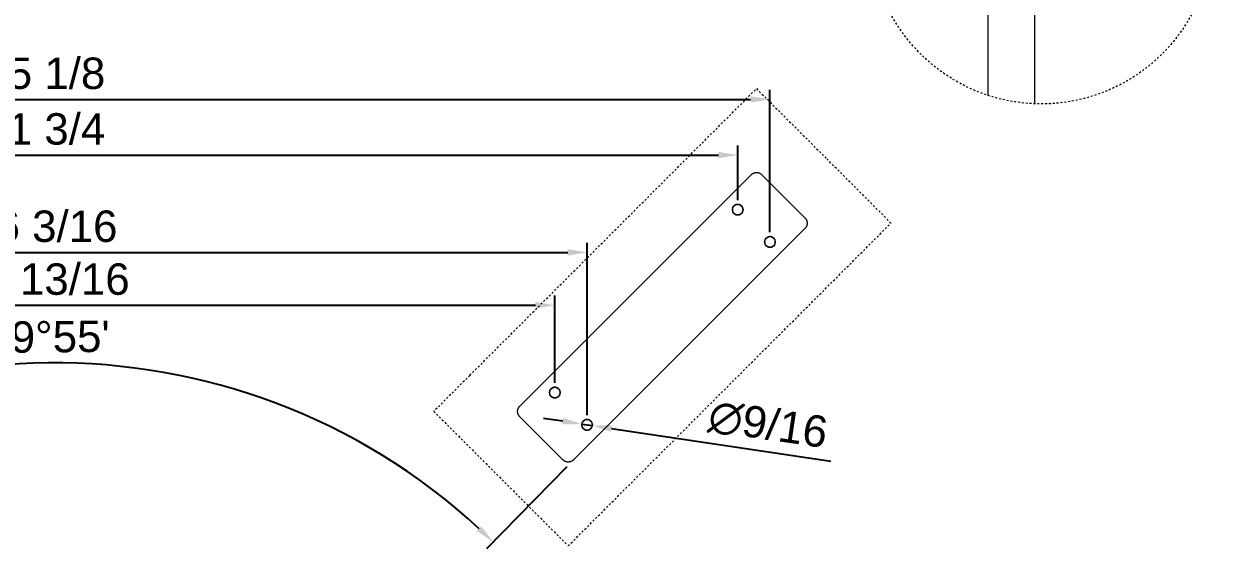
# Model space of a CAD drawing. Header units: inches. Extents: x -11 to 189, y -7 to 133.
# Drawn here: x 39.3 to 100.8, y -6 to 21.6 of the extents above; entities that cross this region are included whole.
import ezdxf

# ---------------------------------------------------------------- set-up
doc = ezdxf.new("R2010")
doc.units = ezdxf.units.IN
doc.linetypes.add('HIDDEN', pattern=[1.905, 1.27, -0.635])
for name, color, linetype, lineweight in [('ZANO_R', 7, 'Continuous', 0), ('ZANO_R_przerywana', 250, 'HIDDEN', 0), ('ZANO_W', 1, 'Continuous', 0)]:
    doc.layers.add(name, color=color, linetype=linetype, lineweight=lineweight)
doc.styles.get("Standard").update_dxf_attribs({"font": 'arial.ttf'})
doc.dimstyles.new('amerykanie', dxfattribs={"dimtxt": 50, "dimasz": 50, "dimexe": 0.5, "dimexo": 0.5, "dimgap": 1, "dimtad": 1, "dimdec": 0, "dimzin": 0, "dimlunit": 5, "dimtxsty": 'Standard', "dimcen": 0.09, "dimclrd": 1, "dimclre": 1, "dimclrt": 1, "dimazin": 0, "dimtfac": 1, "dimtdec": 0, "dimtmove": 0, "dimatfit": 3, "dimfxl": 1, "dimtzin": 0, "dimarcsym": 1})

# ---------------------------------------------------------------- blocks, each defined once
blk = doc.blocks.new('*D390')
at = {"layer": 'ZANO_W', "color": 1, "lineweight": -2}
for p, q in [((13.924, 3.027), (13.924, 7.547)), ((66.762, 3.027), (66.762, 7.547)), ((14.924, 7.047), (65.762, 7.047))]:
    blk.add_line(p, q, dxfattribs=at)
at = {"layer": 'ZANO_W', "color": 1}
for points in [[(14.924, 7.214), (14.924, 6.88), (13.924, 7.047)], [(65.762, 6.88), (65.762, 7.214), (66.762, 7.047)]]:
    blk.add_solid(points, dxfattribs=at)
at = {"layer": 'ZANO_W', "color": 1, "insert": (40.343, 8.388), "char_height": 1.625, "attachment_point": 5}
blk.add_mtext('52 13/16', dxfattribs=at)
blk = doc.blocks.new('*D391')
at = {"layer": 'ZANO_W', "color": 1, "lineweight": -2}
for p, q in [((12.254, 1.357), (12.254, 10.283)), ((68.432, 1.357), (68.432, 10.283)), ((13.254, 9.783), (67.432, 9.783))]:
    blk.add_line(p, q, dxfattribs=at)
at = {"layer": 'ZANO_W', "color": 1}
for points in [[(13.254, 9.95), (13.254, 9.616), (12.254, 9.783)], [(67.432, 9.616), (67.432, 9.95), (68.432, 9.783)]]:
    blk.add_solid(points, dxfattribs=at)
at = {"layer": 'ZANO_W', "color": 1, "insert": (40.343, 11.124), "char_height": 1.625, "attachment_point": 5}
blk.add_mtext('56 3/16', dxfattribs=at)
blk = doc.blocks.new('*D392')
at = {"layer": 'ZANO_W', "color": 1, "lineweight": -2}
for p, q in [((4.459, 12.492), (4.459, 15.32)), ((5.459, 14.82), (75.227, 14.82)), ((76.227, 12.492), (76.227, 15.32))]:
    blk.add_line(p, q, dxfattribs=at)
at = {"layer": 'ZANO_W', "color": 1}
for points in [[(5.459, 14.986), (5.459, 14.653), (4.459, 14.82)], [(75.227, 14.653), (75.227, 14.986), (76.227, 14.82)]]:
    blk.add_solid(points, dxfattribs=at)
at = {"layer": 'ZANO_W', "color": 1, "insert": (40.343, 16.16), "char_height": 1.625, "attachment_point": 5}
blk.add_mtext('71 3/4', dxfattribs=at)
blk = doc.blocks.new('*D393')
at = {"layer": 'ZANO_W', "color": 1, "lineweight": -2}
for p, q in [((2.788, 10.822), (2.788, 18.2)), ((77.898, 10.822), (77.898, 18.2)), ((3.788, 17.7), (76.898, 17.7))]:
    blk.add_line(p, q, dxfattribs=at)
at = {"layer": 'ZANO_W', "color": 1}
for points in [[(3.788, 17.866), (3.788, 17.533), (2.788, 17.7)], [(76.898, 17.533), (76.898, 17.866), (77.898, 17.7)]]:
    blk.add_solid(points, dxfattribs=at)
at = {"layer": 'ZANO_W', "color": 1, "insert": (40.343, 19.04), "char_height": 1.625, "attachment_point": 5}
blk.add_mtext('75 1/8', dxfattribs=at)
blk = doc.blocks.new('*D394')
at = {"layer": 'ZANO_W', "color": 1, "lineweight": -2}
for p, q in [((13.284, -1.293), (18.069, -5.994)), ((67.386, -1.31), (63.221, -5.562))]:
    blk.add_line(p, q, dxfattribs=at)
blk.add_arc((40.861, -28.387), 32.452, 47.3559, 133.74024, dxfattribs=at)
at = {"layer": 'ZANO_W', "color": 1}
for points in [[(18.307, -4.823), (18.541, -5.06), (17.712, -5.644)], [(62.731, -4.637), (62.961, -4.395), (63.571, -5.205)]]:
    blk.add_solid(points, dxfattribs=at)
at = {"layer": 'ZANO_W', "color": 1, "insert": (40.538, 5.403), "char_height": 1.625, "attachment_point": 5, "rotation": 0.54807}
blk.add_mtext("89%%d55'", dxfattribs=at)
blk = doc.blocks.new('*D395')
at = {"layer": 'ZANO_W', "color": 1, "lineweight": -2}
for p, q in [((67.171, 1.044), (66.181, 1.191)), ((68.16, 0.897), (68.705, 0.816)), ((69.694, 0.669), (81.051, -1.02))]:
    blk.add_line(p, q, dxfattribs=at)
at = {"layer": 'ZANO_W', "color": 1}
for points in [[(67.146, 0.879), (67.195, 1.209), (68.16, 0.897)], [(69.719, 0.834), (69.669, 0.504), (68.705, 0.816)]]:
    blk.add_solid(points, dxfattribs=at)
at = {"layer": 'ZANO_W', "color": 1, "insert": (77.797, 0.854), "char_height": 1.625, "attachment_point": 5, "rotation": 351.54247}
blk.add_mtext('∅9/16', dxfattribs=at)
blk = doc.blocks.new('*D402')
at = {"layer": 'ZANO_W', "color": 1, "lineweight": -2}
blk.add_line((49.744, 39.591), (45.952, 25.901), dxfattribs=at)
at = {"layer": 'ZANO_W', "color": 1}
blk.add_solid([(49.904, 39.546), (49.583, 39.635), (50.011, 40.554)], dxfattribs=at)
at = {"layer": 'ZANO_W', "color": 1, "insert": (45.816, 30.433), "char_height": 1.625, "attachment_point": 5, "rotation": 74.51725}
blk.add_mtext('R36 1/4', dxfattribs=at)
blk = doc.blocks.new('*D403')
at = {"layer": 'ZANO_W', "color": 1, "lineweight": -2}
blk.add_line((62.393, 53.774), (48.039, 22.446), dxfattribs=at)
at = {"layer": 'ZANO_W', "color": 1}
blk.add_solid([(62.545, 53.704), (62.242, 53.843), (62.81, 54.683)], dxfattribs=at)
at = {"layer": 'ZANO_W', "color": 1, "insert": (49.152, 28.093), "char_height": 1.625, "attachment_point": 5, "rotation": 65.38291}
blk.add_mtext('R53 15/16', dxfattribs=at)
blk = doc.blocks.new('*D404')
at = {"layer": 'ZANO_W', "color": 1, "lineweight": -2}
blk.add_line((71.748, 56.792), (53.374, 26.87), dxfattribs=at)
at = {"layer": 'ZANO_W', "color": 1}
blk.add_solid([(71.89, 56.705), (71.606, 56.88), (72.271, 57.645)], dxfattribs=at)
at = {"layer": 'ZANO_W', "color": 1, "insert": (53.436, 29.513), "char_height": 1.625, "attachment_point": 5, "rotation": 58.44807}
blk.add_mtext('R61', dxfattribs=at)

msp = doc.modelspace()

# ---------------------------------------------------------------- linework, layer by layer
at = {"layer": 'ZANO_R'}
for p, q in [((89.17778, 24.95286), (89.17778, 17.9065)), ((91.59308, 24.95286), (91.59308, 17.47083)), ((76.92314, 13.80171), (64.95244, 1.83101)), ((76.92314, 13.80171), (76.93289, 13.81113)), ((76.93289, 13.81113), (76.94296, 13.82021)), ((76.94296, 13.82021), (76.95334, 13.82894)), ((76.95334, 13.82894), (76.96401, 13.8373)), ((76.96401, 13.8373), (76.97496, 13.84529)), ((76.97496, 13.84529), (76.98618, 13.8529)), ((76.98618, 13.8529), (76.99765, 13.86012)), ((76.99765, 13.86012), (77.00937, 13.86694)), ((77.00937, 13.86694), (77.02132, 13.87335)), ((77.02132, 13.87335), (77.03348, 13.87935)), ((77.03348, 13.87935), (77.04583, 13.88493)), ((77.04583, 13.88493), (77.05838, 13.89007)), ((77.05838, 13.89007), (77.07109, 13.89479)), ((77.07109, 13.89479), (77.08396, 13.89906)), ((77.08396, 13.89906), (77.09696, 13.90288)), ((77.09696, 13.90288), (77.1101, 13.90626)), ((77.1101, 13.90626), (77.12334, 13.90918)), ((77.12334, 13.90918), (77.13667, 13.91164)), ((77.13667, 13.91164), (77.15008, 13.91364)), ((77.15008, 13.91364), (77.16355, 13.91519)), ((77.16355, 13.91519), (77.17706, 13.91626)), ((77.17706, 13.91626), (77.19061, 13.91687)), ((77.19061, 13.91687), (77.20416, 13.91701)), ((77.20416, 13.91701), (77.21772, 13.91669)), ((77.21772, 13.91669), (77.23125, 13.9159)), ((77.23125, 13.9159), (77.24475, 13.91464)), ((77.24475, 13.91464), (77.2582, 13.91292)), ((77.2582, 13.91292), (77.27158, 13.91074)), ((77.27158, 13.91074), (77.28488, 13.9081)), ((77.28488, 13.9081), (77.29808, 13.905)), ((77.29808, 13.905), (77.31116, 13.90145)), ((77.31116, 13.90145), (77.32412, 13.89745)), ((77.32412, 13.89745), (77.33693, 13.89301)), ((77.33693, 13.89301), (77.34957, 13.88813)), ((77.34957, 13.88813), (77.36205, 13.88281)), ((77.36205, 13.88281), (77.37433, 13.87707)), ((77.37433, 13.87707), (77.38641, 13.87091)), ((77.38641, 13.87091), (77.39827, 13.86434)), ((77.39827, 13.86434), (77.40989, 13.85736)), ((77.40989, 13.85736), (78.48212, 12.79951)), ((78.48212, 12.79951), (78.70483, 12.5768)), ((79.70703, 11.5746), (78.70483, 12.5768)), ((75.95172, 12.0009), (75.95158, 11.99134)), ((75.95158, 11.99134), (75.95178, 11.98177)), ((75.95219, 12.01046), (75.95172, 12.0009)), ((75.95178, 11.98177), (75.9523, 11.97222)), ((75.95299, 12.01999), (75.95219, 12.01046)), ((75.9523, 11.97222), (75.95316, 11.96269)), ((75.95412, 12.02949), (75.95299, 12.01999)), ((75.95316, 11.96269), (75.95435, 11.9532)), ((75.95557, 12.03894), (75.95412, 12.02949)), ((75.95435, 11.9532), (75.95587, 11.94376)), ((75.95736, 12.04834), (75.95557, 12.03894)), ((75.95587, 11.94376), (75.95771, 11.93437)), ((75.95947, 12.05767), (75.95736, 12.04834)), ((75.95771, 11.93437), (75.95988, 11.92505)), ((75.96191, 12.06692), (75.95947, 12.05767)), ((75.95988, 11.92505), (75.96237, 11.91582)), ((75.96466, 12.07608), (75.96191, 12.06692)), ((75.96237, 11.91582), (75.96518, 11.90667)), ((75.96773, 12.08514), (75.96466, 12.07608)), ((75.96518, 11.90667), (75.96831, 11.89763)), ((75.97111, 12.09409), (75.96773, 12.08514)), ((75.96831, 11.89763), (75.97175, 11.8887)), ((75.9748, 12.10292), (75.97111, 12.09409)), ((75.97175, 11.8887), (75.97549, 11.8799)), ((75.9788, 12.11161), (75.9748, 12.10292)), ((75.97549, 11.8799), (75.97954, 11.87123)), ((75.98309, 12.12016), (75.9788, 12.11161)), ((75.97954, 11.87123), (75.98389, 11.86271)), ((75.98768, 12.12855), (75.98309, 12.12016)), ((75.98389, 11.86271), (75.98853, 11.85435)), ((75.99256, 12.13678), (75.98768, 12.12855)), ((75.98853, 11.85435), (75.99345, 11.84615)), ((75.99772, 12.14484), (75.99256, 12.13678)), ((75.99345, 11.84615), (75.99866, 11.83812)), ((76.00316, 12.15271), (75.99772, 12.14484)), ((75.99866, 11.83812), (76.00415, 11.83028)), ((76.00886, 12.16039), (76.00316, 12.15271)), ((76.00415, 11.83028), (76.0099, 11.82264)), ((76.01483, 12.16786), (76.00886, 12.16039)), ((76.0099, 11.82264), (76.01592, 11.8152)), ((76.02106, 12.17513), (76.01483, 12.16786)), ((76.01592, 11.8152), (76.02219, 11.80798)), ((76.02753, 12.18217), (76.02106, 12.17513)), ((76.02219, 11.80798), (76.0287, 11.80097)), ((76.03424, 12.18898), (76.02753, 12.18217)), ((76.0287, 11.80097), (76.03546, 11.7942)), ((76.04119, 12.19556), (76.03424, 12.18898)), ((76.03546, 11.7942), (76.04245, 11.78767)), ((76.04836, 12.20189), (76.04119, 12.19556)), ((76.04245, 11.78767), (76.04966, 11.78138)), ((76.05575, 12.20797), (76.04836, 12.20189)), ((76.04966, 11.78138), (76.05708, 11.77535)), ((76.06334, 12.21379), (76.05575, 12.20797)), ((76.05708, 11.77535), (76.06471, 11.76957)), ((76.07113, 12.21934), (76.06334, 12.21379)), ((76.06471, 11.76957), (76.07253, 11.76407)), ((76.07911, 12.22462), (76.07113, 12.21934)), ((76.07253, 11.76407), (76.08054, 11.75884)), ((76.08727, 12.22962), (76.07911, 12.22462)), ((76.08054, 11.75884), (76.08873, 11.75389)), ((76.09559, 12.23433), (76.08727, 12.22962)), ((76.08873, 11.75389), (76.09708, 11.74923)), ((76.10407, 12.23876), (76.09559, 12.23433)), ((76.09708, 11.74923), (76.10559, 11.74486)), ((76.11271, 12.24288), (76.10407, 12.23876)), ((76.10559, 11.74486), (76.11425, 11.74079)), ((76.12148, 12.2467), (76.11271, 12.24288)), ((76.11425, 11.74079), (76.12304, 11.73702)), ((76.13037, 12.25022), (76.12148, 12.2467)), ((76.12304, 11.73702), (76.13196, 11.73356)), ((76.13939, 12.25342), (76.13037, 12.25022)), ((76.13196, 11.73356), (76.14099, 11.73041)), ((76.14851, 12.25631), (76.13939, 12.25342)), ((76.14099, 11.73041), (76.15013, 11.72758)), ((76.15772, 12.25888), (76.14851, 12.25631)), ((76.15013, 11.72758), (76.15936, 11.72507)), ((76.16702, 12.26113), (76.15772, 12.25888)), ((76.15936, 11.72507), (76.16867, 11.72287)), ((76.17639, 12.26306), (76.16702, 12.26113)), ((76.16867, 11.72287), (76.17806, 11.72101)), ((76.18582, 12.26466), (76.17639, 12.26306)), ((76.17806, 11.72101), (76.1875, 11.71946)), ((76.1953, 12.26593), (76.18582, 12.26466)), ((76.1875, 11.71946), (76.19699, 11.71825)), ((76.20482, 12.26687), (76.1953, 12.26593)), ((76.19699, 11.71825), (76.20651, 11.71737)), ((76.21437, 12.26748), (76.20482, 12.26687)), ((76.20651, 11.71737), (76.21606, 11.71682)), ((76.22393, 12.26776), (76.21437, 12.26748)), ((76.21606, 11.71682), (76.22563, 11.7166)), ((76.2335, 12.2677), (76.22393, 12.26776)), ((76.22563, 11.7166), (76.23519, 11.71671)), ((76.24306, 12.26732), (76.2335, 12.2677)), ((76.23519, 11.71671), (76.24475, 11.71715)), ((76.25259, 12.2666), (76.24306, 12.26732)), ((76.24475, 11.71715), (76.25428, 11.71793)), ((76.2621, 12.26555), (76.25259, 12.2666)), ((76.25428, 11.71793), (76.26378, 11.71904)), ((76.27157, 12.26417), (76.2621, 12.26555)), ((76.26378, 11.71904), (76.27324, 11.72047)), ((76.28098, 12.26247), (76.27157, 12.26417)), ((76.27324, 11.72047), (76.28264, 11.72223)), ((76.29033, 12.26044), (76.28098, 12.26247)), ((76.28264, 11.72223), (76.29198, 11.72432)), ((76.2996, 12.25809), (76.29033, 12.26044)), ((76.29198, 11.72432), (76.30124, 11.72673)), ((76.30879, 12.25541), (76.2996, 12.25809)), ((76.30124, 11.72673), (76.31041, 11.72946)), ((76.31788, 12.25242), (76.30879, 12.25541)), ((76.31041, 11.72946), (76.31947, 11.73251)), ((76.32685, 12.24912), (76.31788, 12.25242)), ((76.31947, 11.73251), (76.32843, 11.73587)), ((76.33571, 12.2455), (76.32685, 12.24912)), ((76.32843, 11.73587), (76.33727, 11.73954)), ((76.34444, 12.24158), (76.33571, 12.2455)), ((76.33727, 11.73954), (76.34597, 11.74351)), ((76.35302, 12.23736), (76.34444, 12.24158)), ((76.34597, 11.74351), (76.35453, 11.74779)), ((76.36145, 12.23285), (76.35302, 12.23736)), ((76.35453, 11.74779), (76.36293, 11.75235)), ((76.36973, 12.22804), (76.36145, 12.23285)), ((76.36293, 11.75235), (76.37117, 11.75721)), ((76.37783, 12.22295), (76.36973, 12.22804)), ((76.37117, 11.75721), (76.37924, 11.76235)), ((76.38574, 12.21758), (76.37783, 12.22295)), ((76.37924, 11.76235), (76.38713, 11.76777)), ((76.39347, 12.21194), (76.38574, 12.21758)), ((76.38713, 11.76777), (76.39482, 11.77345)), ((76.401, 12.20604), (76.39347, 12.21194)), ((76.39482, 11.77345), (76.40231, 11.7794)), ((76.40832, 12.19988), (76.401, 12.20604)), ((76.40231, 11.7794), (76.40959, 11.78561)), ((76.41542, 12.19346), (76.40832, 12.19988)), ((76.40959, 11.78561), (76.41665, 11.79207)), ((76.42229, 12.18681), (76.41542, 12.19346)), ((76.41665, 11.79207), (76.42348, 11.79876)), ((76.42893, 12.17992), (76.42229, 12.18681)), ((76.42348, 11.79876), (76.43008, 11.80569)), ((76.43532, 12.17281), (76.42893, 12.17992)), ((76.43008, 11.80569), (76.43643, 11.81285)), ((76.44146, 12.16547), (76.43532, 12.17281)), ((76.43643, 11.81285), (76.44252, 11.82022)), ((76.44735, 12.15793), (76.44146, 12.16547)), ((76.44252, 11.82022), (76.44836, 11.8278)), ((76.45297, 12.15019), (76.44735, 12.15793)), ((76.44836, 11.8278), (76.45394, 11.83557)), ((76.45832, 12.14226), (76.45297, 12.15019)), ((76.45394, 11.83557), (76.45923, 11.84354)), ((76.46338, 12.13414), (76.45832, 12.14226)), ((76.45923, 11.84354), (76.46425, 11.85168)), ((76.46817, 12.12586), (76.46338, 12.13414)), ((76.46425, 11.85168), (76.46899, 11.85999)), ((76.47266, 12.11742), (76.46817, 12.12586)), ((76.46899, 11.85999), (76.47343, 11.86847)), ((76.47686, 12.10882), (76.47266, 12.11742)), ((76.47343, 11.86847), (76.47757, 11.87709)), ((76.48076, 12.10008), (76.47686, 12.10882)), ((76.47757, 11.87709), (76.48142, 11.88585)), ((76.48435, 12.09122), (76.48076, 12.10008)), ((76.48142, 11.88585), (76.48496, 11.89473)), ((76.48763, 12.08223), (76.48435, 12.09122)), ((76.48496, 11.89473), (76.48818, 11.90374)), ((76.4906, 12.07314), (76.48763, 12.08223)), ((76.48818, 11.90374), (76.4911, 11.91285)), ((76.49325, 12.06395), (76.4906, 12.07314)), ((76.4911, 11.91285), (76.49369, 11.92206)), ((76.49558, 12.05467), (76.49325, 12.06395)), ((76.49369, 11.92206), (76.49596, 11.93135)), ((76.49759, 12.04531), (76.49558, 12.05467)), ((76.49596, 11.93135), (76.49791, 11.94072)), ((76.49927, 12.0359), (76.49759, 12.04531)), ((76.49791, 11.94072), (76.49954, 11.95015)), ((76.50062, 12.02643), (76.49927, 12.0359)), ((76.49954, 11.95015), (76.50083, 11.95962)), ((76.50165, 12.01692), (76.50062, 12.02643)), ((76.50083, 11.95962), (76.5018, 11.96914)), ((76.50234, 12.00737), (76.50165, 12.01692)), ((76.5018, 11.96914), (76.50243, 11.97869)), ((76.5027, 11.99781), (76.50234, 12.00737)), ((76.50243, 11.97869), (76.50273, 11.98825)), ((76.50273, 11.98825), (76.5027, 11.99781)), ((79.70703, 11.5746), (79.71637, 11.56493)), ((79.71637, 11.56493), (79.72537, 11.55495)), ((79.72537, 11.55495), (79.73404, 11.54467)), ((79.73404, 11.54467), (79.74234, 11.5341)), ((79.74234, 11.5341), (79.75028, 11.52325)), ((79.75028, 11.52325), (79.75784, 11.51214)), ((79.75784, 11.08029), (79.75028, 11.06917)), ((79.75784, 11.51214), (79.76502, 11.50077)), ((79.76502, 11.09165), (79.75784, 11.08029)), ((79.76502, 11.50077), (79.77181, 11.48917)), ((79.77181, 11.10326), (79.76502, 11.09165)), ((79.77181, 11.48917), (79.7782, 11.47734)), ((79.7782, 11.11509), (79.77181, 11.10326)), ((79.7782, 11.47734), (79.78418, 11.4653)), ((79.78418, 11.12713), (79.7782, 11.11509)), ((79.78418, 11.4653), (79.78974, 11.45306)), ((79.78974, 11.13936), (79.78418, 11.12713)), ((79.78974, 11.45306), (79.79489, 11.44064)), ((79.79489, 11.15178), (79.78974, 11.13936)), ((79.79489, 11.44064), (79.79961, 11.42806)), ((79.79961, 11.16437), (79.79489, 11.15178)), ((79.79961, 11.42806), (79.80389, 11.41531)), ((79.80389, 11.17711), (79.79961, 11.16437)), ((79.80389, 11.41531), (79.80774, 11.40243)), ((79.80774, 11.18999), (79.80389, 11.17711)), ((79.80774, 11.40243), (79.81114, 11.38943)), ((79.81114, 11.203), (79.80774, 11.18999)), ((79.81114, 11.38943), (79.8141, 11.37631)), ((79.8141, 11.21611), (79.81114, 11.203)), ((79.8141, 11.37631), (79.81661, 11.36311)), ((79.81661, 11.22932), (79.8141, 11.21611)), ((79.81661, 11.36311), (79.81867, 11.34982)), ((79.81867, 11.2426), (79.81661, 11.22932)), ((79.81867, 11.34982), (79.82027, 11.33647)), ((79.82027, 11.25595), (79.81867, 11.2426)), ((79.82027, 11.33647), (79.82142, 11.32308)), ((79.82142, 11.26935), (79.82027, 11.25595)), ((79.82142, 11.32308), (79.82211, 11.30965)), ((79.82211, 11.28277), (79.82142, 11.26935)), ((79.82211, 11.30965), (79.82234, 11.29621)), ((79.82234, 11.29621), (79.82211, 11.28277)), ((67.73632, -0.95288), (79.70703, 11.01782)), ((77.66036, 10.46227), (77.65563, 10.45395)), ((77.66538, 10.47041), (77.66036, 10.46227)), ((77.67068, 10.47838), (77.66538, 10.47041)), ((77.67624, 10.48616), (77.67068, 10.47838)), ((77.68208, 10.49374), (77.67624, 10.48616)), ((77.68818, 10.50111), (77.68208, 10.49374)), ((77.69452, 10.50827), (77.68818, 10.50111)), ((77.70112, 10.5152), (77.69452, 10.50827)), ((77.70794, 10.5219), (77.70112, 10.5152)), ((77.715, 10.52836), (77.70794, 10.5219)), ((77.72228, 10.53457), (77.715, 10.52836)), ((77.72977, 10.54052), (77.72228, 10.53457)), ((77.73746, 10.54621), (77.72977, 10.54052)), ((77.74534, 10.55163), (77.73746, 10.54621)), ((77.75341, 10.55677), (77.74534, 10.55163)), ((77.76165, 10.56163), (77.75341, 10.55677)), ((77.77005, 10.5662), (77.76165, 10.56163)), ((77.77861, 10.57048), (77.77005, 10.5662)), ((77.78731, 10.57446), (77.77861, 10.57048)), ((77.79614, 10.57813), (77.78731, 10.57446)), ((77.8051, 10.58149), (77.79614, 10.57813)), ((77.81416, 10.58454), (77.8051, 10.58149)), ((77.82333, 10.58728), (77.81416, 10.58454)), ((77.83259, 10.58969), (77.82333, 10.58728)), ((77.84192, 10.59178), (77.83259, 10.58969)), ((77.85132, 10.59355), (77.84192, 10.59178)), ((77.86078, 10.59499), (77.85132, 10.59355)), ((77.87028, 10.5961), (77.86078, 10.59499)), ((77.87982, 10.59688), (77.87028, 10.5961)), ((77.88937, 10.59732), (77.87982, 10.59688)), ((77.89894, 10.59744), (77.88937, 10.59732)), ((77.9085, 10.59722), (77.89894, 10.59744)), ((77.91805, 10.59668), (77.9085, 10.59722)), ((77.92758, 10.5958), (77.91805, 10.59668)), ((77.93707, 10.59459), (77.92758, 10.5958)), ((77.94651, 10.59305), (77.93707, 10.59459)), ((77.95589, 10.59119), (77.94651, 10.59305)), ((77.96521, 10.589), (77.95589, 10.59119)), ((77.97444, 10.58649), (77.96521, 10.589)), ((77.98358, 10.58366), (77.97444, 10.58649)), ((77.99261, 10.58051), (77.98358, 10.58366)), ((78.00153, 10.57706), (77.99261, 10.58051)), ((78.01032, 10.57329), (78.00153, 10.57706)), ((78.01898, 10.56922), (78.01032, 10.57329)), ((78.0275, 10.56486), (78.01898, 10.56922)), ((78.03585, 10.5602), (78.0275, 10.56486)), ((78.04404, 10.55525), (78.03585, 10.5602)), ((78.05205, 10.55003), (78.04404, 10.55525)), ((78.05988, 10.54453), (78.05205, 10.55003)), ((78.06751, 10.53876), (78.05988, 10.54453)), ((78.07493, 10.53273), (78.06751, 10.53876)), ((78.08215, 10.52644), (78.07493, 10.53273)), ((78.08914, 10.51991), (78.08215, 10.52644)), ((78.09589, 10.51314), (78.08914, 10.51991)), ((78.10241, 10.50614), (78.09589, 10.51314)), ((78.10869, 10.49892), (78.10241, 10.50614)), ((78.1147, 10.49148), (78.10869, 10.49892)), ((78.12046, 10.48384), (78.1147, 10.49148)), ((78.12595, 10.476), (78.12046, 10.48384)), ((78.13116, 10.46798), (78.12595, 10.476)), ((78.13609, 10.45978), (78.13116, 10.46798)), ((78.14073, 10.45142), (78.13609, 10.45978)), ((79.71637, 11.02749), (79.70703, 11.01782)), ((79.72537, 11.03747), (79.71637, 11.02749)), ((79.73404, 11.04775), (79.72537, 11.03747)), ((79.74234, 11.05832), (79.73404, 11.04775)), ((79.75028, 11.06917), (79.74234, 11.05832)), ((77.62224, 10.33525), (77.62194, 10.32568)), ((77.62194, 10.32568), (77.62197, 10.31612)), ((77.62197, 10.31612), (77.62233, 10.30656)), ((77.62287, 10.34479), (77.62224, 10.33525)), ((77.62233, 10.30656), (77.62303, 10.29702)), ((77.62383, 10.35431), (77.62287, 10.34479)), ((77.62303, 10.29702), (77.62406, 10.28751)), ((77.62512, 10.36379), (77.62383, 10.35431)), ((77.62406, 10.28751), (77.62542, 10.27804)), ((77.62674, 10.37322), (77.62512, 10.36379)), ((77.62542, 10.27804), (77.6271, 10.26862)), ((77.62868, 10.38258), (77.62674, 10.37322)), ((77.6271, 10.26862), (77.62911, 10.25927)), ((77.63095, 10.39188), (77.62868, 10.38258)), ((77.62911, 10.25927), (77.63144, 10.24999)), ((77.63354, 10.40108), (77.63095, 10.39188)), ((77.63144, 10.24999), (77.6341, 10.2408)), ((77.63645, 10.4102), (77.63354, 10.40108)), ((77.6341, 10.2408), (77.63707, 10.23171)), ((77.63968, 10.4192), (77.63645, 10.4102)), ((77.63707, 10.23171), (77.64036, 10.22272)), ((77.64321, 10.42809), (77.63968, 10.4192)), ((77.64036, 10.22272), (77.64395, 10.21386)), ((77.64705, 10.43686), (77.64321, 10.42809)), ((77.64395, 10.21386), (77.64785, 10.20512)), ((77.65119, 10.44548), (77.64705, 10.43686)), ((77.64785, 10.20512), (77.65205, 10.19653)), ((77.65563, 10.45395), (77.65119, 10.44548)), ((77.65205, 10.19653), (77.65655, 10.18809)), ((77.65655, 10.18809), (77.66134, 10.1798)), ((77.66134, 10.1798), (77.66641, 10.17169)), ((77.66641, 10.17169), (77.67176, 10.16376)), ((77.67176, 10.16376), (77.67739, 10.15602)), ((77.67739, 10.15602), (77.68327, 10.14848)), ((77.68327, 10.14848), (77.68942, 10.14115)), ((77.68942, 10.14115), (77.69582, 10.13404)), ((77.69582, 10.13404), (77.70246, 10.12715)), ((77.70246, 10.12715), (77.70933, 10.1205)), ((77.70933, 10.1205), (77.71643, 10.11409)), ((77.71643, 10.11409), (77.72375, 10.10793)), ((77.72375, 10.10793), (77.73128, 10.10203)), ((77.73128, 10.10203), (77.73901, 10.0964)), ((77.73901, 10.0964), (77.74693, 10.09103)), ((77.74693, 10.09103), (77.75503, 10.08594)), ((77.75503, 10.08594), (77.76331, 10.08114)), ((77.76331, 10.08114), (77.77174, 10.07663)), ((77.77174, 10.07663), (77.78033, 10.07241)), ((77.78033, 10.07241), (77.78906, 10.0685)), ((77.78906, 10.0685), (77.79792, 10.06488)), ((77.79792, 10.06488), (77.80689, 10.06158)), ((77.80689, 10.06158), (77.81598, 10.0586)), ((77.81598, 10.0586), (77.82517, 10.05592)), ((77.82517, 10.05592), (77.83444, 10.05357)), ((77.83444, 10.05357), (77.84379, 10.05155)), ((77.84379, 10.05155), (77.8532, 10.04985)), ((77.8532, 10.04985), (77.86267, 10.04847)), ((77.86267, 10.04847), (77.87218, 10.04743)), ((77.87218, 10.04743), (77.88172, 10.04672)), ((77.88172, 10.04672), (77.89128, 10.04633)), ((77.89128, 10.04633), (77.90084, 10.04628)), ((77.90084, 10.04628), (77.91041, 10.04657)), ((77.91041, 10.04657), (77.91995, 10.04718)), ((77.91995, 10.04718), (77.92947, 10.04812)), ((77.92947, 10.04812), (77.93895, 10.0494)), ((77.93895, 10.0494), (77.94839, 10.051)), ((77.94839, 10.051), (77.95775, 10.05293)), ((77.95775, 10.05293), (77.96705, 10.05518)), ((77.96705, 10.05518), (77.97627, 10.05776)), ((77.97627, 10.05776), (77.98538, 10.06065)), ((77.98538, 10.06065), (77.9944, 10.06386)), ((77.9944, 10.06386), (78.00329, 10.06738)), ((78.00329, 10.06738), (78.01206, 10.0712)), ((78.01206, 10.0712), (78.02069, 10.07533)), ((78.02069, 10.07533), (78.02917, 10.07975)), ((78.02917, 10.07975), (78.0375, 10.08447)), ((78.0375, 10.08447), (78.04565, 10.08947)), ((78.04565, 10.08947), (78.05363, 10.09475)), ((78.05363, 10.09475), (78.06141, 10.10031)), ((78.06141, 10.10031), (78.069, 10.10613)), ((78.069, 10.10613), (78.07639, 10.11221)), ((78.07639, 10.11221), (78.08356, 10.11855)), ((78.08356, 10.11855), (78.0905, 10.12513)), ((78.0905, 10.12513), (78.09721, 10.13194)), ((78.09721, 10.13194), (78.10368, 10.13899)), ((78.10368, 10.13899), (78.10991, 10.14626)), ((78.10991, 10.14626), (78.11587, 10.15373)), ((78.11587, 10.15373), (78.12157, 10.16141)), ((78.12157, 10.16141), (78.12701, 10.16929)), ((78.12701, 10.16929), (78.13216, 10.17734)), ((78.13216, 10.17734), (78.13704, 10.18558)), ((78.13704, 10.18558), (78.14162, 10.19397)), ((78.14508, 10.4429), (78.14073, 10.45142)), ((78.14162, 10.19397), (78.14592, 10.20252)), ((78.14914, 10.43423), (78.14508, 10.4429)), ((78.14592, 10.20252), (78.14991, 10.21122)), ((78.15289, 10.42543), (78.14914, 10.43423)), ((78.14991, 10.21122), (78.1536, 10.22004)), ((78.15633, 10.41651), (78.15289, 10.42543)), ((78.1536, 10.22004), (78.15697, 10.22899)), ((78.15946, 10.40747), (78.15633, 10.41651)), ((78.15697, 10.22899), (78.16004, 10.23805)), ((78.16227, 10.39832), (78.15946, 10.40747)), ((78.16004, 10.23805), (78.16279, 10.24722)), ((78.16476, 10.38909), (78.16227, 10.39832)), ((78.16279, 10.24722), (78.16522, 10.25647)), ((78.16694, 10.37977), (78.16476, 10.38909)), ((78.16522, 10.25647), (78.16733, 10.2658)), ((78.16878, 10.37039), (78.16694, 10.37977)), ((78.16733, 10.2658), (78.16911, 10.2752)), ((78.17031, 10.36094), (78.16878, 10.37039)), ((78.16911, 10.2752), (78.17057, 10.28465)), ((78.1715, 10.35145), (78.17031, 10.36094)), ((78.17057, 10.28465), (78.1717, 10.29415)), ((78.17236, 10.34192), (78.1715, 10.35145)), ((78.1717, 10.29415), (78.17249, 10.30369)), ((78.17289, 10.33237), (78.17236, 10.34192)), ((78.17249, 10.30369), (78.17296, 10.31324)), ((78.17309, 10.32281), (78.17289, 10.33237)), ((78.17296, 10.31324), (78.17309, 10.32281)), ((66.48643, 2.53271), (66.4864, 2.52314)), ((66.4864, 2.52314), (66.4867, 2.51358)), ((66.4868, 2.54227), (66.48643, 2.53271)), ((66.4867, 2.51358), (66.48733, 2.50403)), ((66.48749, 2.55181), (66.4868, 2.54227)), ((66.48733, 2.50403), (66.48829, 2.49452)), ((66.48852, 2.56132), (66.48749, 2.55181)), ((66.48829, 2.49452), (66.48958, 2.48504)), ((66.48988, 2.57079), (66.48852, 2.56132)), ((66.48958, 2.48504), (66.4912, 2.47561)), ((66.49156, 2.5802), (66.48988, 2.57079)), ((66.4912, 2.47561), (66.49315, 2.46624)), ((66.49357, 2.58956), (66.49156, 2.5802)), ((66.49315, 2.46624), (66.49542, 2.45695)), ((66.4959, 2.59883), (66.49357, 2.58956)), ((66.49856, 2.60803), (66.4959, 2.59883)), ((66.50153, 2.61712), (66.49856, 2.60803)), ((66.50482, 2.6261), (66.50153, 2.61712)), ((66.50841, 2.63497), (66.50482, 2.6261)), ((66.51231, 2.6437), (66.50841, 2.63497)), ((66.51651, 2.6523), (66.51231, 2.6437)), ((66.52101, 2.66074), (66.51651, 2.6523)), ((66.5258, 2.66902), (66.52101, 2.66074)), ((66.53087, 2.67713), (66.5258, 2.66902)), ((66.53622, 2.68506), (66.53087, 2.67713)), ((66.54184, 2.6928), (66.53622, 2.68506)), ((66.54773, 2.70034), (66.54184, 2.6928)), ((66.55388, 2.70767), (66.54773, 2.70034)), ((66.56027, 2.71479), (66.55388, 2.70767)), ((66.56691, 2.72167), (66.56027, 2.71479)), ((66.57379, 2.72832), (66.56691, 2.72167)), ((66.58089, 2.73473), (66.57379, 2.72832)), ((66.58821, 2.74089), (66.58089, 2.73473)), ((66.59574, 2.7468), (66.58821, 2.74089)), ((66.60347, 2.75243), (66.59574, 2.7468)), ((66.61139, 2.7578), (66.60347, 2.75243)), ((66.61949, 2.76288), (66.61139, 2.7578)), ((66.62776, 2.76769), (66.61949, 2.76288)), ((66.6362, 2.7722), (66.62776, 2.76769)), ((66.64479, 2.77642), (66.6362, 2.7722)), ((66.65351, 2.78033), (66.64479, 2.77642)), ((66.66237, 2.78394), (66.65351, 2.78033)), ((66.67135, 2.78725), (66.66237, 2.78394)), ((66.68044, 2.79023), (66.67135, 2.78725)), ((66.68962, 2.7929), (66.68044, 2.79023)), ((66.6989, 2.79525), (66.68962, 2.7929)), ((66.70825, 2.79728), (66.6989, 2.79525)), ((66.71766, 2.79898), (66.70825, 2.79728)), ((66.72713, 2.80036), (66.71766, 2.79898)), ((66.73664, 2.8014), (66.72713, 2.80036)), ((66.74618, 2.80211), (66.73664, 2.8014)), ((66.75573, 2.8025), (66.74618, 2.80211)), ((66.7653, 2.80255), (66.75573, 2.8025)), ((66.77486, 2.80226), (66.7653, 2.80255)), ((66.78441, 2.80165), (66.77486, 2.80226)), ((66.79393, 2.80071), (66.78441, 2.80165)), ((66.80341, 2.79943), (66.79393, 2.80071)), ((66.81284, 2.79783), (66.80341, 2.79943)), ((66.82221, 2.7959), (66.81284, 2.79783)), ((66.83151, 2.79365), (66.82221, 2.7959)), ((66.84072, 2.79107), (66.83151, 2.79365)), ((66.84984, 2.78818), (66.84072, 2.79107)), ((66.85885, 2.78497), (66.84984, 2.78818)), ((66.86775, 2.78145), (66.85885, 2.78497)), ((66.87652, 2.77763), (66.86775, 2.78145)), ((66.88515, 2.7735), (66.87652, 2.77763)), ((66.89363, 2.76908), (66.88515, 2.7735)), ((66.90195, 2.76436), (66.89363, 2.76908)), ((66.91011, 2.75936), (66.90195, 2.76436)), ((66.91808, 2.75408), (66.91011, 2.75936)), ((66.92587, 2.74853), (66.91808, 2.75408)), ((66.93346, 2.7427), (66.92587, 2.74853)), ((66.94085, 2.73662), (66.93346, 2.7427)), ((66.94801, 2.73029), (66.94085, 2.73662)), ((66.95496, 2.72371), (66.94801, 2.73029)), ((66.96167, 2.71689), (66.95496, 2.72371)), ((66.96814, 2.70984), (66.96167, 2.71689)), ((66.97436, 2.70258), (66.96814, 2.70984)), ((66.98033, 2.6951), (66.97436, 2.70258)), ((66.98603, 2.68742), (66.98033, 2.6951)), ((66.99147, 2.67955), (66.98603, 2.68742)), ((66.99662, 2.67149), (66.99147, 2.67955)), ((67.0015, 2.66326), (66.99662, 2.67149)), ((67.00608, 2.65486), (67.0015, 2.66326)), ((67.01037, 2.64631), (67.00608, 2.65486)), ((67.01437, 2.63762), (67.01037, 2.64631)), ((67.01805, 2.62879), (67.01437, 2.63762)), ((67.02143, 2.61984), (67.01805, 2.62879)), ((67.0245, 2.61078), (67.02143, 2.61984)), ((67.02725, 2.60162), (67.0245, 2.61078)), ((67.02968, 2.59237), (67.02725, 2.60162)), ((67.02923, 2.45975), (67.0314, 2.46906)), ((67.03179, 2.58304), (67.02968, 2.59237)), ((67.0314, 2.46906), (67.03325, 2.47845)), ((67.03357, 2.57364), (67.03179, 2.58304)), ((67.03325, 2.47845), (67.03477, 2.48789)), ((67.03503, 2.56418), (67.03357, 2.57364)), ((67.03477, 2.48789), (67.03596, 2.49739)), ((67.03616, 2.55468), (67.03503, 2.56418)), ((67.03596, 2.49739), (67.03682, 2.50691)), ((67.03695, 2.54515), (67.03616, 2.55468)), ((67.03682, 2.50691), (67.03735, 2.51646)), ((67.03742, 2.53559), (67.03695, 2.54515)), ((67.03735, 2.51646), (67.03755, 2.52603)), ((67.03755, 2.52603), (67.03742, 2.53559)), ((66.49542, 2.45695), (66.49801, 2.44774)), ((66.49801, 2.44774), (66.50092, 2.43863)), ((66.50092, 2.43863), (66.50414, 2.42962)), ((66.50414, 2.42962), (66.50767, 2.42073)), ((66.50767, 2.42073), (66.51152, 2.41197)), ((66.51152, 2.41197), (66.51566, 2.40335)), ((66.51566, 2.40335), (66.5201, 2.39487)), ((66.5201, 2.39487), (66.52483, 2.38656)), ((66.52483, 2.38656), (66.52984, 2.37841)), ((66.52984, 2.37841), (66.53514, 2.37045)), ((66.53514, 2.37045), (66.54071, 2.36267)), ((66.54071, 2.36267), (66.54654, 2.35509)), ((66.54654, 2.35509), (66.55264, 2.34772)), ((66.55264, 2.34772), (66.55899, 2.34056)), ((66.55899, 2.34056), (66.56558, 2.33363)), ((66.56558, 2.33363), (66.57241, 2.32693)), ((66.57241, 2.32693), (66.57947, 2.32047)), ((66.57947, 2.32047), (66.58674, 2.31426)), ((66.58674, 2.31426), (66.59423, 2.30831)), ((66.59423, 2.30831), (66.60192, 2.30262)), ((66.60192, 2.30262), (66.60981, 2.2972)), ((66.60981, 2.2972), (66.61787, 2.29205)), ((66.61787, 2.29205), (66.62611, 2.2872)), ((66.62611, 2.2872), (66.63452, 2.28262)), ((66.63452, 2.28262), (66.64307, 2.27835)), ((66.64307, 2.27835), (66.65177, 2.27437)), ((66.65177, 2.27437), (66.66061, 2.2707)), ((66.66061, 2.2707), (66.66956, 2.26734)), ((66.66956, 2.26734), (66.67863, 2.26429)), ((66.67863, 2.26429), (66.6878, 2.26155)), ((66.6878, 2.26155), (66.69705, 2.25914)), ((66.69705, 2.25914), (66.70639, 2.25705)), ((66.70639, 2.25705), (66.71579, 2.25528)), ((66.71579, 2.25528), (66.72525, 2.25384)), ((66.72525, 2.25384), (66.73475, 2.25273)), ((66.73475, 2.25273), (66.74428, 2.25195)), ((66.74428, 2.25195), (66.75384, 2.25151)), ((66.75384, 2.25151), (66.76341, 2.25139)), ((66.76341, 2.25139), (66.77297, 2.25161)), ((66.77297, 2.25161), (66.78252, 2.25215)), ((66.78252, 2.25215), (66.79205, 2.25303)), ((66.79205, 2.25303), (66.80154, 2.25424)), ((66.80154, 2.25424), (66.81098, 2.25578)), ((66.81098, 2.25578), (66.82036, 2.25764)), ((66.82036, 2.25764), (66.82967, 2.25983)), ((66.82967, 2.25983), (66.8389, 2.26234)), ((66.8389, 2.26234), (66.84804, 2.26517)), ((66.84804, 2.26517), (66.85708, 2.26832)), ((66.85708, 2.26832), (66.866, 2.27178)), ((66.866, 2.27178), (66.87479, 2.27554)), ((66.87479, 2.27554), (66.88345, 2.27961)), ((66.88345, 2.27961), (66.89196, 2.28397)), ((66.89196, 2.28397), (66.90032, 2.28863)), ((66.90032, 2.28863), (66.90851, 2.29358)), ((66.90851, 2.29358), (66.91652, 2.2988)), ((66.91652, 2.2988), (66.92434, 2.30431)), ((66.92434, 2.30431), (66.93197, 2.31008)), ((66.93197, 2.31008), (66.9394, 2.31611)), ((66.9394, 2.31611), (66.94661, 2.32239)), ((66.94661, 2.32239), (66.9536, 2.32892)), ((66.9536, 2.32892), (66.96036, 2.33569)), ((66.96036, 2.33569), (66.96688, 2.3427)), ((66.96688, 2.3427), (66.97315, 2.34992)), ((66.97315, 2.34992), (66.97917, 2.35736)), ((66.97917, 2.35736), (66.98492, 2.365)), ((66.98492, 2.365), (66.99041, 2.37283)), ((66.99041, 2.37283), (66.99562, 2.38085)), ((66.99562, 2.38085), (67.00056, 2.38905)), ((67.00056, 2.38905), (67.0052, 2.39742)), ((67.0052, 2.39742), (67.00955, 2.40594)), ((67.00955, 2.40594), (67.0136, 2.4146)), ((67.0136, 2.4146), (67.01735, 2.4234)), ((67.01735, 2.4234), (67.02079, 2.43233)), ((67.02079, 2.43233), (67.02392, 2.44137)), ((67.02392, 2.44137), (67.02673, 2.45051)), ((67.02673, 2.45051), (67.02923, 2.45975)), ((64.83712, 1.55262), (64.83735, 1.56606)), ((64.83735, 1.53918), (64.83712, 1.55262)), ((64.83735, 1.56606), (64.83804, 1.57948)), ((64.83804, 1.52575), (64.83735, 1.53918)), ((64.83804, 1.57948), (64.83919, 1.59288)), ((64.83919, 1.51236), (64.83804, 1.52575)), ((64.83919, 1.59288), (64.84079, 1.60623)), ((64.84079, 1.49901), (64.83919, 1.51236)), ((64.84079, 1.60623), (64.84285, 1.61951)), ((64.84285, 1.48572), (64.84079, 1.49901)), ((64.84285, 1.61951), (64.84536, 1.63272)), ((64.84536, 1.47252), (64.84285, 1.48572)), ((64.84536, 1.63272), (64.84832, 1.64583)), ((64.84832, 1.4594), (64.84536, 1.47252)), ((64.84832, 1.64583), (64.85172, 1.65884)), ((64.85172, 1.4464), (64.84832, 1.4594)), ((64.85172, 1.65884), (64.85557, 1.67172)), ((64.85557, 1.43352), (64.85172, 1.4464)), ((64.85557, 1.67172), (64.85986, 1.68446)), ((64.85986, 1.42077), (64.85557, 1.43352)), ((64.85986, 1.68446), (64.86457, 1.69705)), ((64.86457, 1.40819), (64.85986, 1.42077)), ((64.86457, 1.69705), (64.86972, 1.70947)), ((64.86972, 1.39577), (64.86457, 1.40819)), ((64.86972, 1.70947), (64.87528, 1.7217)), ((64.87528, 1.38353), (64.86972, 1.39577)), ((64.87528, 1.7217), (64.88126, 1.73374)), ((64.88126, 1.37149), (64.87528, 1.38353)), ((64.88126, 1.73374), (64.88765, 1.74557)), ((64.88765, 1.35966), (64.88126, 1.37149)), ((64.88765, 1.74557), (64.89444, 1.75718)), ((64.89444, 1.34806), (64.88765, 1.35966)), ((64.89444, 1.75718), (64.90162, 1.76854)), ((64.90162, 1.33669), (64.89444, 1.34806)), ((64.90162, 1.76854), (64.90918, 1.77966)), ((64.90918, 1.32558), (64.90162, 1.33669)), ((64.90918, 1.77966), (64.91712, 1.79051)), ((64.91712, 1.31473), (64.90918, 1.32558)), ((64.91712, 1.79051), (64.92543, 1.80108)), ((64.92543, 1.30416), (64.91712, 1.31473)), ((64.92543, 1.80108), (64.93409, 1.81136)), ((64.93409, 1.29388), (64.92543, 1.30416)), ((64.93409, 1.81136), (64.94309, 1.82134)), ((64.94309, 1.2839), (64.93409, 1.29388)), ((64.94309, 1.82134), (64.95244, 1.83101)), ((64.95244, 1.27423), (64.94309, 1.2839)), ((64.95244, 1.27423), (65.95464, 0.27203)), ((68.15693, 0.86776), (68.15671, 0.8582)), ((68.15671, 0.8582), (68.15682, 0.84863)), ((68.15682, 0.84863), (68.15726, 0.83907)), ((68.15748, 0.87731), (68.15693, 0.86776)), ((68.15726, 0.83907), (68.15804, 0.82954)), ((68.15836, 0.88684), (68.15748, 0.87731)), ((68.15804, 0.82954), (68.15914, 0.82004)), ((68.15957, 0.89632), (68.15836, 0.88684)), ((68.15914, 0.82004), (68.16058, 0.81058)), ((68.16112, 0.90577), (68.15957, 0.89632)), ((68.16058, 0.81058), (68.16234, 0.80118)), ((68.16298, 0.91515), (68.16112, 0.90577)), ((68.16234, 0.80118), (68.16443, 0.79184)), ((68.16518, 0.92446), (68.16298, 0.91515)), ((68.16443, 0.79184), (68.16684, 0.78258)), ((68.16769, 0.93369), (68.16518, 0.92446)), ((68.16684, 0.78258), (68.16957, 0.77341)), ((68.17052, 0.94283), (68.16769, 0.93369)), ((68.16957, 0.77341), (68.17262, 0.76435)), ((68.17367, 0.95186), (68.17052, 0.94283)), ((68.17262, 0.76435), (68.17598, 0.75539)), ((68.17713, 0.96078), (68.17367, 0.95186)), ((68.17598, 0.75539), (68.17965, 0.74656)), ((68.1809, 0.96957), (68.17713, 0.96078)), ((68.17965, 0.74656), (68.18362, 0.73785)), ((68.18497, 0.97823), (68.1809, 0.96957)), ((68.18362, 0.73785), (68.18789, 0.72929)), ((68.18934, 0.98674), (68.18497, 0.97823)), ((68.18789, 0.72929), (68.19246, 0.72089)), ((68.194, 0.99509), (68.18934, 0.98674)), ((68.19246, 0.72089), (68.19732, 0.71265)), ((68.19895, 1.00328), (68.194, 0.99509)), ((68.19732, 0.71265), (68.20245, 0.70458)), ((68.20418, 1.01129), (68.19895, 1.00328)), ((68.20245, 0.70458), (68.20787, 0.69669)), ((68.20968, 1.01911), (68.20418, 1.01129)), ((68.20787, 0.69669), (68.21356, 0.689)), ((68.21546, 1.02674), (68.20968, 1.01911)), ((68.21356, 0.689), (68.21951, 0.68151)), ((68.22149, 1.03416), (68.21546, 1.02674)), ((68.21951, 0.68151), (68.22571, 0.67423)), ((68.22778, 1.04137), (68.22149, 1.03416)), ((68.22571, 0.67423), (68.23217, 0.66717)), ((68.23431, 1.04836), (68.22778, 1.04137)), ((68.23217, 0.66717), (68.23887, 0.66034)), ((68.24109, 1.05512), (68.23431, 1.04836)), ((68.23887, 0.66034), (68.2458, 0.65374)), ((68.24809, 1.06163), (68.24109, 1.05512)), ((68.2458, 0.65374), (68.25295, 0.64739)), ((68.25532, 1.0679), (68.24809, 1.06163)), ((68.25295, 0.64739), (68.26032, 0.64129)), ((68.26275, 1.07392), (68.25532, 1.0679)), ((68.26032, 0.64129), (68.2679, 0.63546)), ((68.2704, 1.07967), (68.26275, 1.07392)), ((68.2679, 0.63546), (68.27568, 0.62988)), ((68.27824, 1.08516), (68.2704, 1.07967)), ((68.27568, 0.62988), (68.28364, 0.62458)), ((68.28626, 1.09036), (68.27824, 1.08516)), ((68.28364, 0.62458), (68.29178, 0.61957)), ((68.29446, 1.09529), (68.28626, 1.09036)), ((68.29178, 0.61957), (68.3001, 0.61483)), ((68.30282, 1.09993), (68.29446, 1.09529)), ((68.31135, 1.10428), (68.30282, 1.09993)), ((68.32001, 1.10833), (68.31135, 1.10428)), ((68.32882, 1.11207), (68.32001, 1.10833)), ((68.33774, 1.11551), (68.32882, 1.11207)), ((68.34679, 1.11864), (68.33774, 1.11551)), ((68.35593, 1.12145), (68.34679, 1.11864)), ((68.36517, 1.12394), (68.35593, 1.12145)), ((68.37448, 1.1261), (68.36517, 1.12394)), ((68.38387, 1.12795), (68.37448, 1.1261)), ((68.39332, 1.12947), (68.38387, 1.12795)), ((68.40281, 1.13065), (68.39332, 1.12947)), ((68.41233, 1.13151), (68.40281, 1.13065)), ((68.42189, 1.13204), (68.41233, 1.13151)), ((68.43145, 1.13223), (68.42189, 1.13204)), ((68.44102, 1.1321), (68.43145, 1.13223)), ((68.45057, 1.13163), (68.44102, 1.1321)), ((68.4601, 1.13083), (68.45057, 1.13163)), ((68.4696, 1.1297), (68.4601, 1.13083)), ((68.47906, 1.12824), (68.4696, 1.1297)), ((68.48846, 1.12645), (68.47906, 1.12824)), ((68.49779, 1.12434), (68.48846, 1.12645)), ((68.50704, 1.12191), (68.49779, 1.12434)), ((68.5162, 1.11915), (68.50704, 1.12191)), ((68.52526, 1.11608), (68.5162, 1.11915)), ((68.53421, 1.1127), (68.52526, 1.11608)), ((68.54303, 1.10901), (68.53421, 1.1127)), ((68.55172, 1.10501), (68.54303, 1.10901)), ((68.56027, 1.10072), (68.55172, 1.10501)), ((68.55752, 0.61115), (68.56596, 0.61564)), ((68.56867, 1.09613), (68.56027, 1.10072)), ((68.56596, 0.61564), (68.57425, 0.62043)), ((68.5769, 1.09125), (68.56867, 1.09613)), ((68.57425, 0.62043), (68.58236, 0.6255)), ((68.58495, 1.08609), (68.5769, 1.09125)), ((68.58236, 0.6255), (68.59029, 0.63084)), ((68.59282, 1.08066), (68.58495, 1.08609)), ((68.59029, 0.63084), (68.59803, 0.63646)), ((68.6005, 1.07495), (68.59282, 1.08066)), ((68.59803, 0.63646), (68.60558, 0.64235)), ((68.60798, 1.06898), (68.6005, 1.07495)), ((68.60558, 0.64235), (68.61291, 0.64849)), ((68.61524, 1.06275), (68.60798, 1.06898)), ((68.61291, 0.64849), (68.62002, 0.65489)), ((68.62228, 1.05628), (68.61524, 1.06275)), ((68.62002, 0.65489), (68.62691, 0.66152)), ((68.6291, 1.04957), (68.62228, 1.05628)), ((68.62691, 0.66152), (68.63357, 0.6684)), ((68.63567, 1.04262), (68.6291, 1.04957)), ((68.63357, 0.6684), (68.63998, 0.67549)), ((68.64201, 1.03545), (68.63567, 1.04262)), ((68.63998, 0.67549), (68.64614, 0.68281)), ((68.64809, 1.02806), (68.64201, 1.03545)), ((68.64614, 0.68281), (68.65205, 0.69034)), ((68.6539, 1.02047), (68.64809, 1.02806)), ((68.65205, 0.69034), (68.65769, 0.69807)), ((68.65946, 1.01268), (68.6539, 1.02047)), ((68.65769, 0.69807), (68.66306, 0.70598)), ((68.66474, 1.0047), (68.65946, 1.01268)), ((68.66306, 0.70598), (68.66815, 0.71408)), ((68.66973, 0.99655), (68.66474, 1.0047)), ((68.66815, 0.71408), (68.67295, 0.72236)), ((68.67445, 0.98822), (68.66973, 0.99655)), ((68.67295, 0.72236), (68.67747, 0.73079)), ((68.67887, 0.97974), (68.67445, 0.98822)), ((68.67747, 0.73079), (68.68169, 0.73937)), ((68.68299, 0.9711), (68.67887, 0.97974)), ((68.68169, 0.73937), (68.68561, 0.7481)), ((68.68681, 0.96233), (68.68299, 0.9711)), ((68.68561, 0.7481), (68.68922, 0.75696)), ((68.69033, 0.95344), (68.68681, 0.96233)), ((68.68922, 0.75696), (68.69253, 0.76593)), ((68.69353, 0.94442), (68.69033, 0.95344)), ((68.69253, 0.76593), (68.69552, 0.77502)), ((68.69642, 0.9353), (68.69353, 0.94442)), ((68.69552, 0.77502), (68.69819, 0.78421)), ((68.69899, 0.92609), (68.69642, 0.9353)), ((68.69819, 0.78421), (68.70055, 0.79348)), ((68.70124, 0.91679), (68.69899, 0.92609)), ((68.70055, 0.79348), (68.70258, 0.80283)), ((68.70317, 0.90742), (68.70124, 0.91679)), ((68.70258, 0.80283), (68.70428, 0.81224)), ((68.70476, 0.89799), (68.70317, 0.90742)), ((68.70428, 0.81224), (68.70566, 0.82171)), ((68.70604, 0.88851), (68.70476, 0.89799)), ((68.70566, 0.82171), (68.70671, 0.83121)), ((68.70698, 0.87899), (68.70604, 0.88851)), ((68.70671, 0.83121), (68.70742, 0.84075)), ((68.70759, 0.86944), (68.70698, 0.87899)), ((68.70742, 0.84075), (68.70781, 0.85031)), ((68.70786, 0.85988), (68.70759, 0.86944)), ((68.70781, 0.85031), (68.70786, 0.85988)), ((65.95464, 0.27203), (66.17735, 0.04932)), ((66.17735, 0.04932), (67.17954, -0.95288)), ((68.3001, 0.61483), (68.30857, 0.61039)), ((68.30857, 0.61039), (68.31719, 0.60624)), ((68.31719, 0.60624), (68.32595, 0.6024)), ((68.32595, 0.6024), (68.33484, 0.59886)), ((68.33484, 0.59886), (68.34384, 0.59563)), ((68.34384, 0.59563), (68.35296, 0.59272)), ((68.35296, 0.59272), (68.36216, 0.59013)), ((68.36216, 0.59013), (68.37146, 0.58785)), ((68.37146, 0.58785), (68.38082, 0.5859)), ((68.38082, 0.5859), (68.39025, 0.58428)), ((68.39025, 0.58428), (68.39973, 0.58299)), ((68.39973, 0.58299), (68.40924, 0.58202)), ((68.40924, 0.58202), (68.41879, 0.58139)), ((68.41879, 0.58139), (68.42835, 0.58108)), ((68.42835, 0.58108), (68.43792, 0.58111)), ((68.43792, 0.58111), (68.44748, 0.58147)), ((68.44748, 0.58147), (68.45702, 0.58217)), ((68.45702, 0.58217), (68.46653, 0.58319)), ((68.46653, 0.58319), (68.476, 0.58454)), ((68.476, 0.58454), (68.48542, 0.58622)), ((68.48542, 0.58622), (68.49477, 0.58823)), ((68.49477, 0.58823), (68.50405, 0.59056)), ((68.50405, 0.59056), (68.51324, 0.59321)), ((68.51324, 0.59321), (68.52233, 0.59618)), ((68.52233, 0.59618), (68.53132, 0.59946)), ((68.53132, 0.59946), (68.54019, 0.60305)), ((68.54019, 0.60305), (68.54892, 0.60695)), ((68.54892, 0.60695), (68.55752, 0.61115)), ((67.18921, -0.96222), (67.17954, -0.95288)), ((67.19919, -0.97123), (67.18921, -0.96222)), ((67.20947, -0.97989), (67.19919, -0.97123)), ((67.22004, -0.98819), (67.20947, -0.97989)), ((67.23089, -0.99613), (67.22004, -0.98819)), ((67.24201, -1.0037), (67.23089, -0.99613)), ((67.25337, -1.01088), (67.24201, -1.0037)), ((67.26498, -1.01766), (67.25337, -1.01088)), ((67.27681, -1.02405), (67.26498, -1.01766)), ((67.28885, -1.03003), (67.27681, -1.02405)), ((67.30108, -1.0356), (67.28885, -1.03003)), ((67.3135, -1.04074), (67.30108, -1.0356)), ((67.32609, -1.04546), (67.3135, -1.04074)), ((67.33883, -1.04974), (67.32609, -1.04546)), ((67.35171, -1.05359), (67.33883, -1.04974)), ((67.36472, -1.057), (67.35171, -1.05359)), ((67.37783, -1.05996), (67.36472, -1.057)), ((67.39104, -1.06247), (67.37783, -1.05996)), ((67.40432, -1.06452), (67.39104, -1.06247)), ((67.41767, -1.06613), (67.40432, -1.06452)), ((67.43107, -1.06727), (67.41767, -1.06613)), ((67.44449, -1.06796), (67.43107, -1.06727)), ((67.45793, -1.06819), (67.44449, -1.06796)), ((67.47137, -1.06796), (67.45793, -1.06819)), ((67.4848, -1.06727), (67.47137, -1.06796)), ((67.49819, -1.06613), (67.4848, -1.06727)), ((67.51154, -1.06452), (67.49819, -1.06613)), ((67.52483, -1.06247), (67.51154, -1.06452)), ((67.53803, -1.05996), (67.52483, -1.06247)), ((67.55115, -1.057), (67.53803, -1.05996)), ((67.56415, -1.05359), (67.55115, -1.057)), ((67.57703, -1.04974), (67.56415, -1.05359)), ((67.58978, -1.04546), (67.57703, -1.04974)), ((67.60236, -1.04074), (67.58978, -1.04546)), ((67.61478, -1.0356), (67.60236, -1.04074)), ((67.62702, -1.03003), (67.61478, -1.0356)), ((67.63906, -1.02405), (67.62702, -1.03003)), ((67.65089, -1.01766), (67.63906, -1.02405)), ((67.66249, -1.01088), (67.65089, -1.01766)), ((67.67386, -1.0037), (67.66249, -1.01088)), ((67.68497, -0.99613), (67.67386, -1.0037)), ((67.69582, -0.98819), (67.68497, -0.99613)), ((67.70639, -0.97989), (67.69582, -0.98819)), ((67.71667, -0.97123), (67.70639, -0.97989)), ((67.72665, -0.96222), (67.71667, -0.97123)), ((67.73632, -0.95288), (67.72665, -0.96222))]:
    msp.add_line(p, q, dxfattribs=at)
for centre, radius in [((76.22717, 11.99218), 0.27559), ((77.8975, 10.32185), 0.27559), ((66.76194, 2.52696), 0.27558), ((68.43229, 0.85665), 0.27559)]:
    msp.add_circle(centre, radius, dxfattribs=at)
at = {"layer": 'ZANO_R_przerywana', "ltscale": 0.05}
for p, q in [((62.36365, 3.41805), (77.20153, 18.25592)), ((77.20153, 18.25592), (80.79274, 14.66471)), ((84.16124, 11.29621), (80.79274, 14.66471)), ((67.45793, -5.40709), (84.16124, 11.29621)), ((62.36365, 3.41805), (60.49822, 1.55262)), ((60.49822, 1.55262), (67.45793, -5.40709))]:
    msp.add_line(p, q, dxfattribs=at)
at = {"layer": 'ZANO_R_przerywana', "color": 1, "ltscale": 0.05}
msp.add_circle((91.9405, 26.30989), 8.84588, dxfattribs=at)

# ---------------------------------------------------------------- dimensions: what is measured, and where the dimension line sits
at = {"layer": 'ZANO_W'}
for center, mpoint, picture, middle in [((40.34221, 5.64771), (72.27084, 57.64467), '*D404', (54.56932, 28.81709)), ((40.34221, 5.64771), (62.80992, 54.68278), '*D403', (50.37055, 27.53425)), ((40.34188, 5.6488), (50.01072, 40.55431), '*D402', (47.10806, 30.0754))]:
    dim = msp.add_radius_dim(center=center, mpoint=mpoint, dimstyle='amerykanie', override={"dimtxt": 1.625, "dimasz": 1, "dimgap": 0.5, "dimdec": 4, "dimaunit": 1, "dimadec": 1, "dimtdec": 4, "dimtmove": 1, "dimfrac": 2}, dxfattribs=at)
    dim.commit()
    dim.dimension.update_dxf_attribs({"geometry": picture, "text_midpoint": middle, "dimtype": 164})
for base, p1, p2, picture, middle in [((77.8975, 17.69975), (2.78829, 10.32182), (77.8975, 10.32185), '*D393', (40.34289, 19.03996)), ((76.22717, 14.81972), (4.4586, 11.99217), (76.22717, 11.99218), '*D392', (40.34288, 16.16048)), ((68.43229, 9.78307), (12.25353, 0.85666), (68.43229, 0.85665), '*D391', (40.34291, 11.12383)), ((66.76194, 7.04716), (13.92385, 2.52696), (66.76194, 2.52696), '*D390', (40.34289, 8.38793))]:
    dim = msp.add_linear_dim(base=base, p1=p1, p2=p2, dimstyle='amerykanie', override={"dimtxt": 1.625, "dimasz": 1, "dimgap": 0.5, "dimdec": 4, "dimaunit": 1, "dimadec": 1, "dimtdec": 4, "dimtmove": 1, "dimfrac": 2}, dxfattribs=at)
    dim.commit()
    dim.dimension.update_dxf_attribs({"geometry": picture, "text_midpoint": middle})
dim = msp.add_angular_dim_2l(base=(48.95264, 3.03995), line1=((67.73632, -0.95288), (79.471, 11.02611)), line2=((0.86741, 10.90647), (12.92731, -0.94234)), dimstyle='amerykanie', override={"dimtxt": 1.625, "dimasz": 1, "dimgap": 0.5, "dimdec": 4, "dimaunit": 1, "dimadec": 1, "dimtdec": 4, "dimtmove": 1, "dimfrac": 2}, dxfattribs=at)
dim.commit()
dim.dimension.update_dxf_attribs({"geometry": '*D394', "text_midpoint": (40.53809, 5.4035)})
dim = msp.add_diameter_dim_2p(p1=(68.15972, 0.89717), p2=(68.70486, 0.81612), dimstyle='amerykanie', override={"dimtxt": 1.625, "dimasz": 1, "dimgap": 0.5, "dimdec": 4, "dimaunit": 1, "dimadec": 1, "dimtdec": 4, "dimtmove": 1, "dimfrac": 2}, dxfattribs=at)
dim.commit()
dim.dimension.update_dxf_attribs({"geometry": '*D395', "text_midpoint": (77.59501, -0.50579), "dimtype": 163})

doc.saveas('drawing.dxf')
